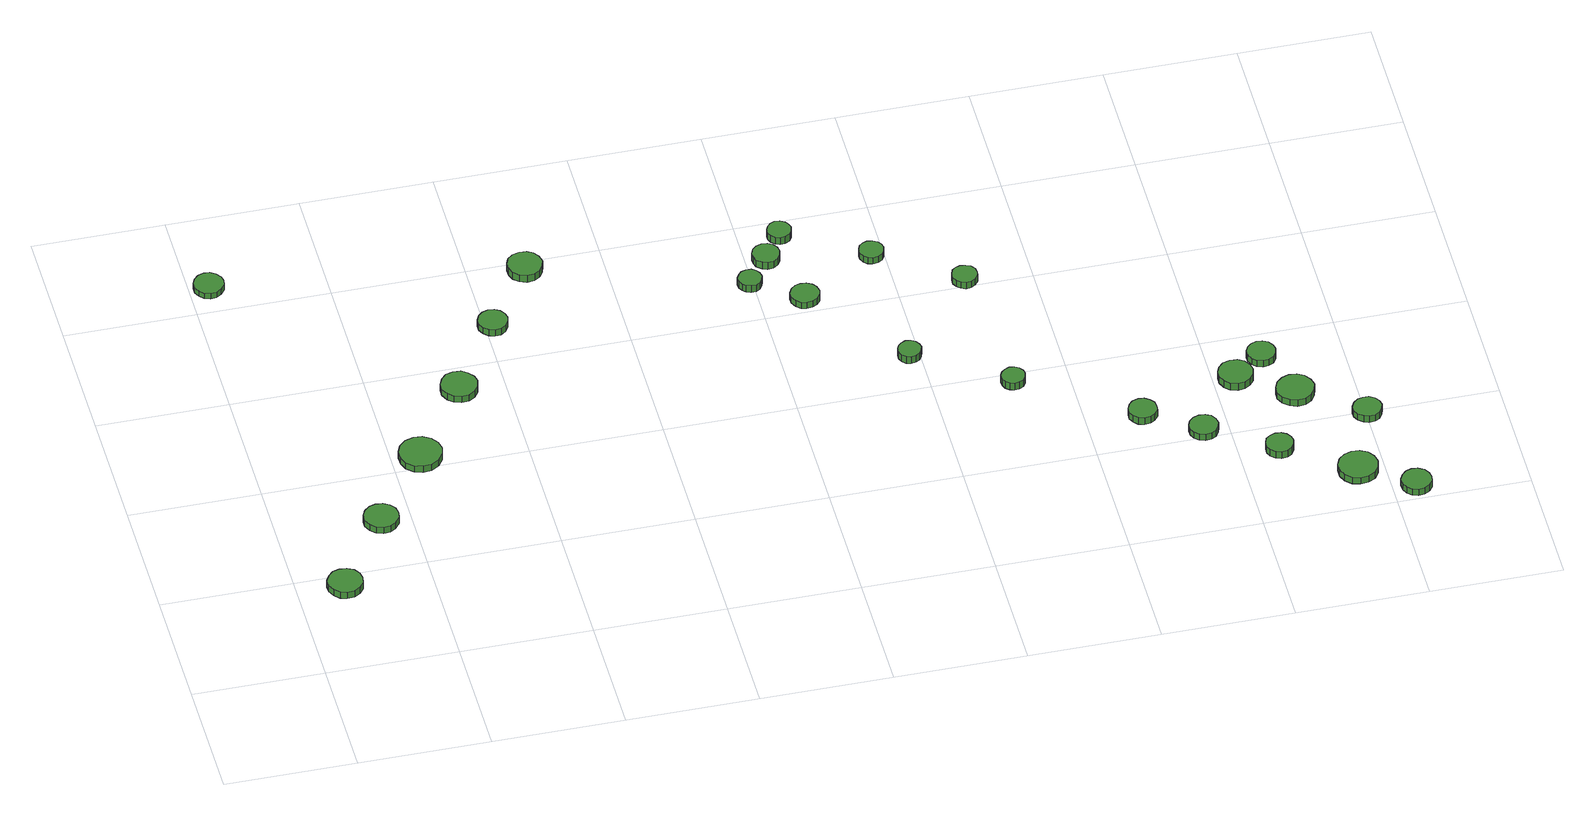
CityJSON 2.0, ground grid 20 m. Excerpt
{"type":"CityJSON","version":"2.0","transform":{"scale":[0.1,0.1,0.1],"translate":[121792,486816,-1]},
"CityObjects":{
"tree1":{"type":"SolitaryVegetationObject","attributes":{"function":"something"},"geometry":[{"type":"MultiSurface","lod":"1","boundaries":[[[0,1,2,3,4,5,6,7,8,9,10,11,12,13,14]],[[15,16,17,18,19,20,21,22,23,24,25,26,27,28,29]],[[0,29,28,1]],[[1,28,27,2]],[[2,27,26,3]],[[3,26,25,4]],[[4,25,24,5]],[[5,24,23,6]],[[6,23,22,7]],[[7,22,21,8]],[[8,21,20,9]],[[9,20,19,10]],[[10,19,18,11]],[[11,18,17,12]],[[12,17,16,13]],[[13,16,15,14]],[[14,15,29,0]]]}]},
"tree2":{"type":"SolitaryVegetationObject","attributes":{"function":"something"},"geometry":[{"type":"MultiSurface","lod":"1","boundaries":[[[30,31,32,33,34,35,36,37,38,39,40,41,42,43,44]],[[45,46,47,48,49,50,51,52,53,54,55,56,57,58,59]],[[30,59,58,31]],[[31,58,57,32]],[[32,57,56,33]],[[33,56,55,34]],[[34,55,54,35]],[[35,54,53,36]],[[36,53,52,37]],[[37,52,51,38]],[[38,51,50,39]],[[39,50,49,40]],[[40,49,48,41]],[[41,48,47,42]],[[42,47,46,43]],[[43,46,45,44]],[[44,45,59,30]]]}]},
"tree3":{"type":"SolitaryVegetationObject","attributes":{"function":"something"},"geometry":[{"type":"MultiSurface","lod":"1","boundaries":[[[60,61,62,63,64,65,66,67,68,69,70,71,72,73,74]],[[75,76,77,78,79,80,81,82,83,84,85,86,87,88,89]],[[60,89,88,61]],[[61,88,87,62]],[[62,87,86,63]],[[63,86,85,64]],[[64,85,84,65]],[[65,84,83,66]],[[66,83,82,67]],[[67,82,81,68]],[[68,81,80,69]],[[69,80,79,70]],[[70,79,78,71]],[[71,78,77,72]],[[72,77,76,73]],[[73,76,75,74]],[[74,75,89,60]]]}]},
"tree4":{"type":"SolitaryVegetationObject","attributes":{"function":"something"},"geometry":[{"type":"MultiSurface","lod":"1","boundaries":[[[90,91,92,93,94,95,96,97,98,99,100,101,102,103,104]],[[105,106,107,108,109,110,111,112,113,114,115,116,117,118,119]],[[90,119,118,91]],[[91,118,117,92]],[[92,117,116,93]],[[93,116,115,94]],[[94,115,114,95]],[[95,114,113,96]],[[96,113,112,97]],[[97,112,111,98]],[[98,111,110,99]],[[99,110,109,100]],[[100,109,108,101]],[[101,108,107,102]],[[102,107,106,103]],[[103,106,105,104]],[[104,105,119,90]]]}]},
"tree5":{"type":"SolitaryVegetationObject","attributes":{"function":"something"},"geometry":[{"type":"MultiSurface","lod":"1","boundaries":[[[120,121,122,123,124,125,126,127,128,129,130,131,132,133,134]],[[135,136,137,138,139,140,141,142,143,144,145,146,147,148,149]],[[120,149,148,121]],[[121,148,147,122]],[[122,147,146,123]],[[123,146,145,124]],[[124,145,144,125]],[[125,144,143,126]],[[126,143,142,127]],[[127,142,141,128]],[[128,141,140,129]],[[129,140,139,130]],[[130,139,138,131]],[[131,138,137,132]],[[132,137,136,133]],[[133,136,135,134]],[[134,135,149,120]]]}]},
"tree6":{"type":"SolitaryVegetationObject","attributes":{"function":"something"},"geometry":[{"type":"MultiSurface","lod":"1","boundaries":[[[150,151,152,153,154,155,156,157,158,159,160,161,162,163,164]],[[165,166,167,168,169,170,171,172,173,174,175,176,177,178,179]],[[150,179,178,151]],[[151,178,177,152]],[[152,177,176,153]],[[153,176,175,154]],[[154,175,174,155]],[[155,174,173,156]],[[156,173,172,157]],[[157,172,171,158]],[[158,171,170,159]],[[159,170,169,160]],[[160,169,168,161]],[[161,168,167,162]],[[162,167,166,163]],[[163,166,165,164]],[[164,165,179,150]]]}]},
"tree7":{"type":"SolitaryVegetationObject","attributes":{"function":"something"},"geometry":[{"type":"MultiSurface","lod":"1","boundaries":[[[180,181,182,183,184,185,186,187,188,189,190,191,192,193,194]],[[195,196,197,198,199,200,201,202,203,204,205,206,207,208,209]],[[180,209,208,181]],[[181,208,207,182]],[[182,207,206,183]],[[183,206,205,184]],[[184,205,204,185]],[[185,204,203,186]],[[186,203,202,187]],[[187,202,201,188]],[[188,201,200,189]],[[189,200,199,190]],[[190,199,198,191]],[[191,198,197,192]],[[192,197,196,193]],[[193,196,195,194]],[[194,195,209,180]]]}]},
"tree8":{"type":"SolitaryVegetationObject","attributes":{"function":"something"},"geometry":[{"type":"MultiSurface","lod":"1","boundaries":[[[210,211,212,213,214,215,216,217,218,219,220,221,222,223,224]],[[225,226,227,228,229,230,231,232,233,234,235,236,237,238,239]],[[210,239,238,211]],[[211,238,237,212]],[[212,237,236,213]],[[213,236,235,214]],[[214,235,234,215]],[[215,234,233,216]],[[216,233,232,217]],[[217,232,231,218]],[[218,231,230,219]],[[219,230,229,220]],[[220,229,228,221]],[[221,228,227,222]],[[222,227,226,223]],[[223,226,225,224]],[[224,225,239,210]]]}]},
"tree9":{"type":"SolitaryVegetationObject","attributes":{"function":"something"},"geometry":[{"type":"MultiSurface","lod":"1","boundaries":[[[240,241,242,243,244,245,246,247,248,249,250,251,252,253,254]],[[255,256,257,258,259,260,261,262,263,264,265,266,267,268,269]],[[240,269,268,241]],[[241,268,267,242]],[[242,267,266,243]],[[243,266,265,244]],[[244,265,264,245]],[[245,264,263,246]],[[246,263,262,247]],[[247,262,261,248]],[[248,261,260,249]],[[249,260,259,250]],[[250,259,258,251]],[[251,258,257,252]],[[252,257,256,253]],[[253,256,255,254]],[[254,255,269,240]]]}]},
"tree10":{"type":"SolitaryVegetationObject","attributes":{"function":"something"},"geometry":[{"type":"MultiSurface","lod":"1","boundaries":[[[270,271,272,273,274,275,276,277,278,279,280,281,282,283,284]],[[285,286,287,288,289,290,291,292,293,294,295,296,297,298,299]],[[270,299,298,271]],[[271,298,297,272]],[[272,297,296,273]],[[273,296,295,274]],[[274,295,294,275]],[[275,294,293,276]],[[276,293,292,277]],[[277,292,291,278]],[[278,291,290,279]],[[279,290,289,280]],[[280,289,288,281]],[[281,288,287,282]],[[282,287,286,283]],[[283,286,285,284]],[[284,285,299,270]]]}]},
"tree11":{"type":"SolitaryVegetationObject","attributes":{"function":"something"},"geometry":[{"type":"MultiSurface","lod":"1","boundaries":[[[300,301,302,303,304,305,306,307,308,309,310,311,312,313,314]],[[315,316,317,318,319,320,321,322,323,324,325,326,327,328,329]],[[300,329,328,301]],[[301,328,327,302]],[[302,327,326,303]],[[303,326,325,304]],[[304,325,324,305]],[[305,324,323,306]],[[306,323,322,307]],[[307,322,321,308]],[[308,321,320,309]],[[309,320,319,310]],[[310,319,318,311]],[[311,318,317,312]],[[312,317,316,313]],[[313,316,315,314]],[[314,315,329,300]]]}]},
"tree12":{"type":"SolitaryVegetationObject","attributes":{"function":"something"},"geometry":[{"type":"MultiSurface","lod":"1","boundaries":[[[330,331,332,333,334,335,336,337,338,339,340,341,342,343,344]],[[345,346,347,348,349,350,351,352,353,354,355,356,357,358,359]],[[330,359,358,331]],[[331,358,357,332]],[[332,357,356,333]],[[333,356,355,334]],[[334,355,354,335]],[[335,354,353,336]],[[336,353,352,337]],[[337,352,351,338]],[[338,351,350,339]],[[339,350,349,340]],[[340,349,348,341]],[[341,348,347,342]],[[342,347,346,343]],[[343,346,345,344]],[[344,345,359,330]]]}]},
"tree13":{"type":"SolitaryVegetationObject","attributes":{"function":"something"},"geometry":[{"type":"MultiSurface","lod":"1","boundaries":[[[360,361,362,363,364,365,366,367,368,369,370,371,372,373,374]],[[375,376,377,378,379,380,381,382,383,384,385,386,387,388,389]],[[360,389,388,361]],[[361,388,387,362]],[[362,387,386,363]],[[363,386,385,364]],[[364,385,384,365]],[[365,384,383,366]],[[366,383,382,367]],[[367,382,381,368]],[[368,381,380,369]],[[369,380,379,370]],[[370,379,378,371]],[[371,378,377,372]],[[372,377,376,373]],[[373,376,375,374]],[[374,375,389,360]]]}]},
"tree14":{"type":"SolitaryVegetationObject","attributes":{"function":"something"},"geometry":[{"type":"MultiSurface","lod":"1","boundaries":[[[390,391,392,393,394,395,396,397,398,399,400,401,402,403,404]],[[405,406,407,408,409,410,411,412,413,414,415,416,417,418,419]],[[390,419,418,391]],[[391,418,417,392]],[[392,417,416,393]],[[393,416,415,394]],[[394,415,414,395]],[[395,414,413,396]],[[396,413,412,397]],[[397,412,411,398]],[[398,411,410,399]],[[399,410,409,400]],[[400,409,408,401]],[[401,408,407,402]],[[402,407,406,403]],[[403,406,405,404]],[[404,405,419,390]]]}]},
"tree15":{"type":"SolitaryVegetationObject","attributes":{"function":"something"},"geometry":[{"type":"MultiSurface","lod":"1","boundaries":[[[420,421,422,423,424,425,426,427,428,429,430,431,432,433,434]],[[435,436,437,438,439,440,441,442,443,444,445,446,447,448,449]],[[420,449,448,421]],[[421,448,447,422]],[[422,447,446,423]],[[423,446,445,424]],[[424,445,444,425]],[[425,444,443,426]],[[426,443,442,427]],[[427,442,441,428]],[[428,441,440,429]],[[429,440,439,430]],[[430,439,438,431]],[[431,438,437,432]],[[432,437,436,433]],[[433,436,435,434]],[[434,435,449,420]]]}]},
"tree16":{"type":"SolitaryVegetationObject","attributes":{"function":"something"},"geometry":[{"type":"MultiSurface","lod":"1","boundaries":[[[450,451,452,453,454,455,456,457,458,459,460,461,462,463,464]],[[465,466,467,468,469,470,471,472,473,474,475,476,477,478,479]],[[450,479,478,451]],[[451,478,477,452]],[[452,477,476,453]],[[453,476,475,454]],[[454,475,474,455]],[[455,474,473,456]],[[456,473,472,457]],[[457,472,471,458]],[[458,471,470,459]],[[459,470,469,460]],[[460,469,468,461]],[[461,468,467,462]],[[462,467,466,463]],[[463,466,465,464]],[[464,465,479,450]]]}]},
"tree17":{"type":"SolitaryVegetationObject","attributes":{"function":"something"},"geometry":[{"type":"MultiSurface","lod":"1","boundaries":[[[480,481,482,483,484,485,486,487,488,489,490,491,492,493,494]],[[495,496,497,498,499,500,501,502,503,504,505,506,507,508,509]],[[480,509,508,481]],[[481,508,507,482]],[[482,507,506,483]],[[483,506,505,484]],[[484,505,504,485]],[[485,504,503,486]],[[486,503,502,487]],[[487,502,501,488]],[[488,501,500,489]],[[489,500,499,490]],[[490,499,498,491]],[[491,498,497,492]],[[492,497,496,493]],[[493,496,495,494]],[[494,495,509,480]]]}]},
"tree18":{"type":"SolitaryVegetationObject","attributes":{"function":"something"},"geometry":[{"type":"MultiSurface","lod":"1","boundaries":[[[510,511,512,513,514,515,516,517,518,519,520,521,522,523,524]],[[525,526,527,528,529,530,531,532,533,534,535,536,537,538,539]],[[510,539,538,511]],[[511,538,537,512]],[[512,537,536,513]],[[513,536,535,514]],[[514,535,534,515]],[[515,534,533,516]],[[516,533,532,517]],[[517,532,531,518]],[[518,531,530,519]],[[519,530,529,520]],[[520,529,528,521]],[[521,528,527,522]],[[522,527,526,523]],[[523,526,525,524]],[[524,525,539,510]]]}]},
"tree19":{"type":"SolitaryVegetationObject","attributes":{"function":"something"},"geometry":[{"type":"MultiSurface","lod":"1","boundaries":[[[540,541,542,543,544,545,546,547,548,549,550,551,552,553,554]],[[555,556,557,558,559,560,561,562,563,564,565,566,567,568,569]],[[540,569,568,541]],[[541,568,567,542]],[[542,567,566,543]],[[543,566,565,544]],[[544,565,564,545]],[[545,564,563,546]],[[546,563,562,547]],[[547,562,561,548]],[[548,561,560,549]],[[549,560,559,550]],[[550,559,558,551]],[[551,558,557,552]],[[552,557,556,553]],[[553,556,555,554]],[[554,555,569,540]]]}]},
"tree20":{"type":"SolitaryVegetationObject","attributes":{"function":"something"},"geometry":[{"type":"MultiSurface","lod":"1","boundaries":[[[570,571,572,573,574,575,576,577,578,579,580,581,582,583,584]],[[585,586,587,588,589,590,591,592,593,594,595,596,597,598,599]],[[570,599,598,571]],[[571,598,597,572]],[[572,597,596,573]],[[573,596,595,574]],[[574,595,594,575]],[[575,594,593,576]],[[576,593,592,577]],[[577,592,591,578]],[[578,591,590,579]],[[579,590,589,580]],[[580,589,588,581]],[[581,588,587,582]],[[582,587,586,583]],[[583,586,585,584]],[[584,585,599,570]]]}]},
"tree21":{"type":"SolitaryVegetationObject","attributes":{"function":"something"},"geometry":[{"type":"MultiSurface","lod":"1","boundaries":[[[600,601,602,603,604,605,606,607,608,609,610,611,612,613,614]],[[615,616,617,618,619,620,621,622,623,624,625,626,627,628,629]],[[600,629,628,601]],[[601,628,627,602]],[[602,627,626,603]],[[603,626,625,604]],[[604,625,624,605]],[[605,624,623,606]],[[606,623,622,607]],[[607,622,621,608]],[[608,621,620,609]],[[609,620,619,610]],[[610,619,618,611]],[[611,618,617,612]],[[612,617,616,613]],[[613,616,615,614]],[[614,615,629,600]]]}]},
"tree22":{"type":"SolitaryVegetationObject","attributes":{"function":"something"},"geometry":[{"type":"MultiSurface","lod":"1","boundaries":[[[630,631,632,633,634,635,636,637,638,639,640,641,642,643,644]],[[645,646,647,648,649,650,651,652,653,654,655,656,657,658,659]],[[630,659,658,631]],[[631,658,657,632]],[[632,657,656,633]],[[633,656,655,634]],[[634,655,654,635]],[[635,654,653,636]],[[636,653,652,637]],[[637,652,651,638]],[[638,651,650,639]],[[639,650,649,640]],[[640,649,648,641]],[[641,648,647,642]],[[642,647,646,643]],[[643,646,645,644]],[[644,645,659,630]]]}]},
"tree23":{"type":"SolitaryVegetationObject","attributes":{"function":"something"},"geometry":[{"type":"MultiSurface","lod":"1","boundaries":[[[660,661,662,663,664,665,666,667,668,669,670,671,672,673,674]],[[675,676,677,678,679,680,681,682,683,684,685,686,687,688,689]],[[660,689,688,661]],[[661,688,687,662]],[[662,687,686,663]],[[663,686,685,664]],[[664,685,684,665]],[[665,684,683,666]],[[666,683,682,667]],[[667,682,681,668]],[[668,681,680,669]],[[669,680,679,670]],[[670,679,678,671]],[[671,678,677,672]],[[672,677,676,673]],[[673,676,675,674]],[[674,675,689,660]]]}]},
"tree24":{"type":"SolitaryVegetationObject","attributes":{"function":"something"},"geometry":[{"type":"MultiSurface","lod":"1","boundaries":[[[690,691,692,693,694,695,696,697,698,699,700,701,702,703,704]],[[705,706,707,708,709,710,711,712,713,714,715,716,717,718,719]],[[690,719,718,691]],[[691,718,717,692]],[[692,717,716,693]],[[693,716,715,694]],[[694,715,714,695]],[[695,714,713,696]],[[696,713,712,697]],[[697,712,711,698]],[[698,711,710,699]],[[699,710,709,700]],[[700,709,708,701]],[[701,708,707,702]],[[702,707,706,703]],[[703,706,705,704]],[[704,705,719,690]]]}]}
},
"vertices":[
[97,174,20],[95,185,20],[89,194,20],[79,199,20],[68,200,20],[58,197,20],[50,189,20],[45,180,20],[45,169,20],[50,159,20],[58,151,20],[68,148,20],[79,149,20],[89,155,20],[95,163,20],[95,163,8],[89,155,8],[79,149,8],[68,148,8],[58,151,8],[50,159,8],[45,169,8],[45,180,8],[50,189,8],[58,197,8],[68,200,8],[79,199,8],[89,194,8],[95,185,8],[97,174,8],
[181,300,19],[179,311,19],[172,320,19],[163,325,19],[152,326,19],[142,323,19],[134,316,19],[129,306,19],[129,295,19],[134,285,19],[142,278,19],[152,274,19],[163,275,19],[172,281,19],[179,290,19],[179,290,7],[172,281,7],[163,275,7],[152,274,7],[142,278,7],[134,285,7],[129,295,7],[129,306,7],[134,316,7],[142,323,7],[152,326,7],[163,325,7],[172,320,7],[179,311,7],[181,300,7],
[52,852,16],[50,861,16],[44,869,16],[36,874,16],[27,875,16],[18,872,16],[11,865,16],[7,857,16],[7,847,16],[11,839,16],[18,832,16],[27,829,16],[36,830,16],[44,835,16],[50,843,16],[50,843,6],[44,835,6],[36,830,6],[27,829,6],[18,832,6],[11,839,6],[7,847,6],[7,857,6],[11,865,6],[18,872,6],[27,875,6],[36,874,6],[44,869,6],[50,861,6],[52,852,6],
[275,421,20],[272,434,20],[264,445,20],[252,452,20],[239,453,20],[226,449,20],[216,440,20],[211,428,20],[211,414,20],[216,402,20],[226,393,20],[239,389,20],[252,390,20],[264,397,20],[272,408,20],[272,408,8],[264,397,8],[252,390,8],[239,389,8],[226,393,8],[216,402,8],[211,414,8],[211,428,8],[216,440,8],[226,449,8],[239,453,8],[252,452,8],[264,445,8],[272,434,8],[275,421,8],
[359,551,20],[356,562,20],[349,571,20],[340,577,20],[328,578,20],[317,575,20],[309,567,20],[304,556,20],[304,545,20],[309,534,20],[317,527,20],[328,523,20],[340,524,20],[349,530,20],[356,539,20],[356,539,8],[349,530,8],[340,524,8],[328,523,8],[317,527,8],[309,534,8],[304,545,8],[304,556,8],[309,567,8],[317,575,8],[328,578,8],[340,577,8],[349,571,8],[356,562,8],[359,551,8],
[433,675,20],[431,684,20],[426,691,20],[418,696,20],[409,697,20],[400,694,20],[393,688,20],[389,679,20],[389,670,20],[393,662,20],[400,655,20],[409,652,20],[418,653,20],[426,658,20],[431,666,20],[431,666,8],[426,658,8],[418,653,8],[409,652,8],[400,655,8],[393,662,8],[389,670,8],[389,679,8],[393,688,8],[400,694,8],[409,697,8],[418,696,8],[426,691,8],[431,684,8],[433,675,8],
[511,782,20],[508,793,20],[502,802,20],[493,807,20],[482,808,20],[471,805,20],[463,798,20],[459,788,20],[459,777,20],[463,767,20],[471,760,20],[482,756,20],[493,757,20],[502,763,20],[508,772,20],[508,772,7],[502,763,7],[493,757,7],[482,756,7],[471,760,7],[463,767,7],[459,777,7],[459,788,7],[463,798,7],[471,805,7],[482,808,7],[493,807,7],[502,802,7],[508,793,7],[511,782,7],
[813,675,21],[811,683,21],[807,689,21],[801,693,21],[793,693,21],[786,691,21],[781,686,21],[777,679,21],[777,672,21],[781,665,21],[786,660,21],[793,658,21],[801,658,21],[807,662,21],[811,668,21],[811,668,8],[807,662,8],[801,658,8],[793,658,8],[786,660,8],[781,665,8],[777,672,8],[777,679,8],[781,686,8],[786,691,8],[793,693,8],[801,693,8],[807,689,8],[811,683,8],[813,675,8],
[851,723,20],[849,732,20],[844,739,20],[837,743,20],[828,744,20],[820,741,20],[813,735,20],[810,727,20],[810,719,20],[813,711,20],[820,705,20],[828,702,20],[837,703,20],[844,708,20],[849,715,20],[849,715,7],[844,708,7],[837,703,7],[828,702,7],[820,705,7],[813,711,7],[810,719,7],[810,727,7],[813,735,7],[820,741,7],[828,744,7],[837,743,7],[844,739,7],[849,732,7],[851,723,7],
[887,626,20],[885,635,20],[880,642,20],[872,646,20],[863,647,20],[855,645,20],[848,639,20],[844,631,20],[844,622,20],[848,613,20],[855,607,20],[863,605,20],[872,606,20],[880,610,20],[885,617,20],[885,617,8],[880,610,8],[872,606,8],[863,605,8],[855,607,8],[848,613,8],[844,622,8],[844,631,8],[848,639,8],[855,645,8],[863,647,8],[872,646,8],[880,642,8],[885,635,8],[887,626,8],
[879,769,20],[877,776,20],[873,782,20],[866,786,20],[858,787,20],[851,784,20],[846,779,20],[843,772,20],[843,765,20],[846,758,20],[851,753,20],[858,750,20],[866,751,20],[873,755,20],[877,761,20],[877,761,7],[873,755,7],[866,751,7],[858,750,7],[851,753,7],[846,758,7],[843,765,7],[843,772,7],[846,779,7],[851,784,7],[858,787,7],[866,786,7],[873,782,7],[877,776,7],[879,769,7],
[1003,474,19],[1001,481,19],[997,487,19],[991,491,19],[983,492,19],[976,489,19],[971,484,19],[968,478,19],[968,470,19],[971,463,19],[976,458,19],[983,456,19],[991,457,19],[997,461,19],[1001,467,19],[1001,467,6],[997,461,6],[991,457,6],[983,456,6],[976,458,6],[971,463,6],[968,470,6],[968,478,6],[971,484,6],[976,489,6],[983,492,6],[991,491,6],[997,487,6],[1001,481,6],[1003,474,6],
[1000,697,19],[998,704,19],[994,710,19],[987,714,19],[979,715,19],[972,713,19],[966,708,19],[963,700,19],[963,693,19],[966,685,19],[972,680,19],[979,678,19],[987,679,19],[994,683,19],[998,689,19],[998,689,7],[994,683,7],[987,679,7],[979,678,7],[972,680,7],[966,685,7],[963,693,7],[963,700,7],[966,708,7],[972,713,7],[979,715,7],[987,714,7],[994,710,7],[998,704,7],[1000,697,7],
[1136,382,20],[1134,389,20],[1130,395,20],[1123,399,20],[1116,400,20],[1109,397,20],[1103,392,20],[1100,386,20],[1100,378,20],[1103,371,20],[1109,366,20],[1116,364,20],[1123,365,20],[1130,368,20],[1134,375,20],[1134,375,7],[1130,368,7],[1123,365,7],[1116,364,7],[1109,366,7],[1103,371,7],[1100,378,7],[1100,386,7],[1103,392,7],[1109,397,7],[1116,400,7],[1123,399,7],[1130,395,7],[1134,389,7],[1136,382,7],
[1119,613,19],[1118,621,19],[1113,628,19],[1106,631,19],[1098,632,19],[1091,630,19],[1085,625,19],[1082,617,19],[1082,609,19],[1085,602,19],[1091,597,19],[1098,594,19],[1106,595,19],[1113,599,19],[1118,606,19],[1118,606,7],[1113,599,7],[1106,595,7],[1098,594,7],[1091,597,7],[1085,602,7],[1082,609,7],[1082,617,7],[1085,625,7],[1091,630,7],[1098,632,7],[1106,631,7],[1113,628,7],[1118,621,7],[1119,613,7],
[1305,268,20],[1304,277,20],[1298,284,20],[1291,289,20],[1282,290,20],[1273,287,20],[1267,281,20],[1263,273,20],[1263,264,20],[1267,256,20],[1273,250,20],[1282,247,20],[1291,248,20],[1298,252,20],[1304,260,20],[1304,260,7],[1298,252,7],[1291,248,7],[1282,247,7],[1273,250,7],[1267,256,7],[1263,264,7],[1263,273,7],[1267,281,7],[1273,287,7],[1282,290,7],[1291,289,7],[1298,284,7],[1304,277,7],[1305,268,7],
[1384,214,19],[1382,223,19],[1377,231,19],[1369,235,19],[1360,236,19],[1351,233,19],[1344,227,19],[1341,219,19],[1341,210,19],[1344,202,19],[1351,196,19],[1360,193,19],[1369,194,19],[1377,198,19],[1382,206,19],[1382,206,7],[1377,198,7],[1369,194,7],[1360,193,7],[1351,196,7],[1344,202,7],[1341,210,7],[1341,219,7],[1344,227,7],[1351,233,7],[1360,236,7],[1369,235,7],[1377,231,7],[1382,223,7],[1384,214,7],
[1481,150,20],[1479,159,20],[1474,166,20],[1467,170,20],[1458,171,20],[1450,168,20],[1443,163,20],[1440,155,20],[1440,146,20],[1443,138,20],[1450,132,20],[1458,129,20],[1467,130,20],[1474,135,20],[1479,142,20],[1479,142,7],[1474,135,7],[1467,130,7],[1458,129,7],[1450,132,7],[1443,138,7],[1440,146,7],[1440,155,7],[1443,163,7],[1450,168,7],[1458,171,7],[1467,170,7],[1474,166,7],[1479,159,7],[1481,150,7],
[1460,314,20],[1457,325,20],[1451,334,20],[1442,339,20],[1431,340,20],[1420,337,20],[1412,329,20],[1408,320,20],[1408,309,20],[1412,299,20],[1420,291,20],[1431,288,20],[1442,289,20],[1451,295,20],[1457,303,20],[1457,303,7],[1451,295,7],[1442,289,7],[1431,288,7],[1420,291,7],[1412,299,7],[1408,309,7],[1408,320,7],[1412,329,7],[1420,337,7],[1431,340,7],[1442,339,7],[1451,334,7],[1457,325,7],[1460,314,7],
[1590,78,19],[1587,91,19],[1580,101,19],[1569,107,19],[1557,108,19],[1545,104,19],[1536,96,19],[1531,85,19],[1531,72,19],[1536,61,19],[1545,52,19],[1557,49,19],[1569,50,19],[1580,56,19],[1587,66,19],[1587,66,7],[1580,56,7],[1569,50,7],[1557,49,7],[1545,52,7],[1536,61,7],[1531,72,7],[1531,85,7],[1536,96,7],[1545,104,7],[1557,108,7],[1569,107,7],[1580,101,7],[1587,91,7],[1590,78,7],
[1502,350,19],[1500,359,19],[1495,367,19],[1487,371,19],[1478,372,19],[1469,369,19],[1463,363,19],[1459,355,19],[1459,346,19],[1463,338,19],[1469,332,19],[1478,329,19],[1487,330,19],[1495,334,19],[1500,342,19],[1500,342,7],[1495,334,7],[1487,330,7],[1478,329,7],[1469,332,7],[1463,338,7],[1459,346,7],[1459,355,7],[1463,363,7],[1469,369,7],[1478,372,7],[1487,371,7],[1495,367,7],[1500,359,7],[1502,350,7],
[1539,262,19],[1536,274,19],[1529,284,19],[1519,290,19],[1507,291,19],[1496,287,19],[1487,279,19],[1482,268,19],[1482,256,19],[1487,246,19],[1496,238,19],[1507,234,19],[1519,235,19],[1529,241,19],[1536,251,19],[1536,251,7],[1529,241,7],[1519,235,7],[1507,234,7],[1496,238,7],[1487,246,7],[1482,256,7],[1482,268,7],[1487,279,7],[1496,287,7],[1507,291,7],[1519,290,7],[1529,284,7],[1536,274,7],[1539,262,7],
[1658,28,19],[1656,37,19],[1651,45,19],[1642,50,19],[1633,51,19],[1624,48,19],[1617,41,19],[1613,33,19],[1613,23,19],[1617,14,19],[1624,8,19],[1633,5,19],[1642,6,19],[1651,11,19],[1656,18,19],[1656,18,7],[1651,11,7],[1642,6,7],[1633,5,7],[1624,8,7],[1617,14,7],[1613,23,7],[1613,33,7],[1617,41,7],[1624,48,7],[1633,51,7],[1642,50,7],[1651,45,7],[1656,37,7],[1658,28,7],
[1624,197,19],[1622,206,19],[1617,213,19],[1609,218,19],[1600,218,19],[1592,216,19],[1585,210,19],[1581,202,19],[1581,193,19],[1585,185,19],[1592,179,19],[1600,176,19],[1609,177,19],[1617,181,19],[1622,189,19],[1622,189,7],[1617,181,7],[1609,177,7],[1600,176,7],[1592,179,7],[1585,185,7],[1581,193,7],[1581,202,7],[1585,210,7],[1592,216,7],[1600,218,7],[1609,218,7],[1617,213,7],[1622,206,7],[1624,197,7]
]}
